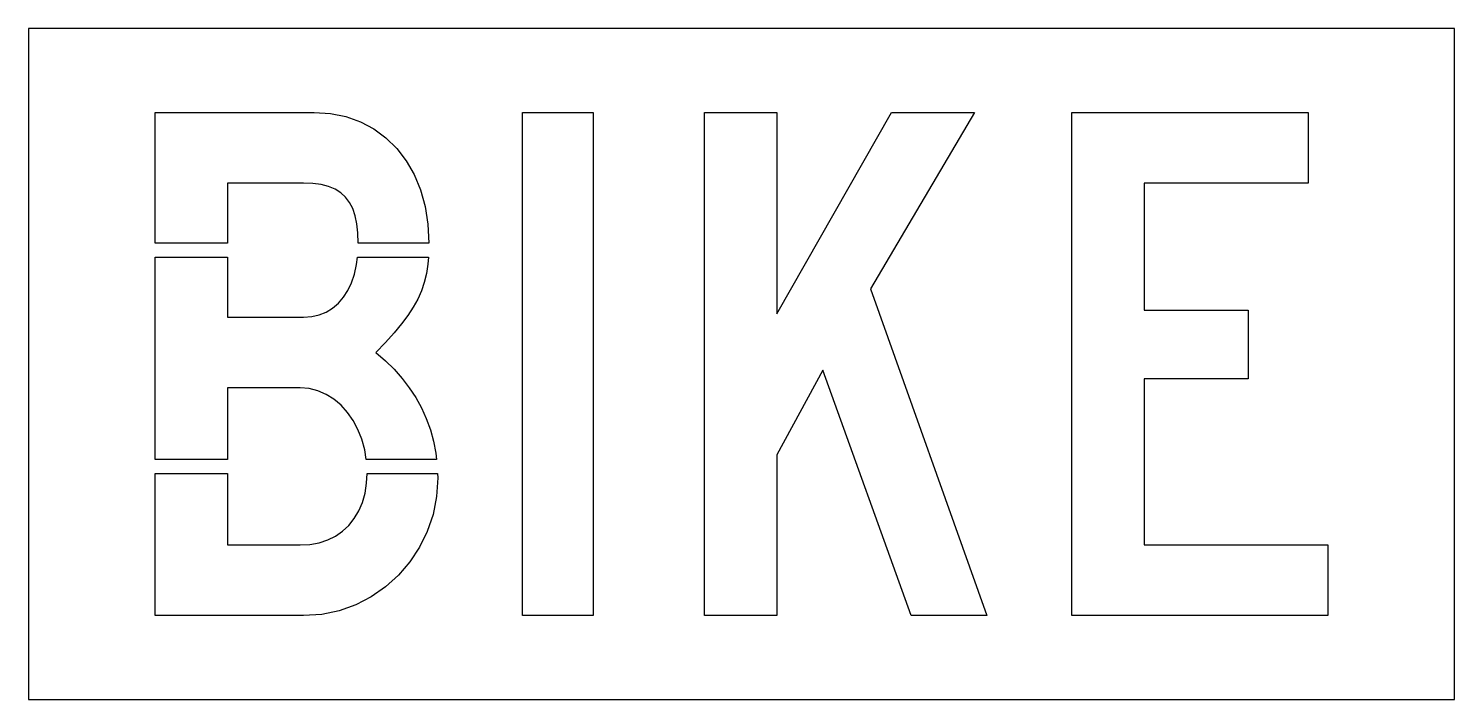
# Model space of a CAD drawing. Extents: x 0 to 51, y 0 to 24.
import ezdxf

# ---------------------------------------------------------------- set-up
doc = ezdxf.new("R2010")
doc.units = 0
doc.layers.add('CUT', color=7, linetype='Continuous')
doc.layers.add('OUTSIDE', color=1, linetype='Continuous')

msp = doc.modelspace()

# ---------------------------------------------------------------- linework, layer by layer
at = {"layer": 'CUT'}
for points in [[(11.6841, 17.301), (11.5959, 17.5566), (11.4807, 17.778), (11.3367, 17.9688), (11.1657, 18.1272), (10.9623, 18.2532), (10.7301, 18.3522), (10.4655, 18.4206), (10.1685, 18.4602), (9.8373, 18.4728), (7.1211, 18.4728), (7.1211, 16.3244), (4.5327, 16.3244), (4.5327, 21), (10.2171, 21), (10.8021, 20.9604), (11.3547, 20.847), (11.8695, 20.6598), (12.3465, 20.406), (12.7821, 20.0856), (13.1691, 19.7058), (13.5075, 19.2666), (13.7901, 18.7734), (14.0169, 18.2298), (14.1843, 17.6376), (14.2869, 17.0022), (14.3211, 16.3272), (14.321, 16.3244), (11.7956, 16.3244), (11.7957, 16.3272), (11.7831, 16.6872), (11.7471, 17.0112)], [(20.1945, 3), (17.6691, 3), (17.6691, 21), (20.1945, 21)], [(26.7627, 3), (24.1743, 3), (24.1743, 21), (26.7627, 21), (26.7627, 13.8), (30.8685, 21), (33.8367, 21), (30.1107, 14.6838), (34.2795, 3), (31.5633, 3), (28.4061, 11.7786), (26.7627, 8.7474)], [(45.7725, 21), (45.7725, 18.4728), (39.8991, 18.4728), (39.8991, 13.926), (43.6251, 13.926), (43.6251, 11.4636), (39.8991, 11.4636), (39.8991, 5.5272), (46.4673, 5.5272), (46.4673, 3), (37.3107, 3), (37.3107, 21)], [(11.1783, 10.5258), (10.9227, 10.74), (10.6455, 10.9128), (10.3503, 11.0406), (10.0371, 11.1198), (9.7113, 11.1468), (7.1211, 11.1468), (7.1211, 8.588), (4.5327, 8.588), (4.5327, 15.8224), (7.1211, 15.8224), (7.1211, 13.674), (9.8373, 13.674), (10.1289, 13.6938), (10.3989, 13.7568), (10.6491, 13.8576), (10.8777, 13.9962), (11.0847, 14.1726), (11.2665, 14.385), (11.4231, 14.6298), (11.5545, 14.9088), (11.6589, 15.2184), (11.7345, 15.5604), (11.7665, 15.8224), (14.3027, 15.8224), (14.2815, 15.5712), (14.2293, 15.2346), (14.1537, 14.9178), (14.0511, 14.6154), (13.9197, 14.3202), (13.7577, 14.0286), (13.5633, 13.7352), (13.3365, 13.431), (13.0719, 13.1124), (12.7695, 12.774), (12.4275, 12.4104), (12.7623, 12.1188), (13.0737, 11.811), (13.3581, 11.487), (13.6173, 11.1504), (13.8495, 10.7958), (14.0529, 10.4286), (14.2275, 10.047), (14.3733, 9.651), (14.4867, 9.2406), (14.5695, 8.8158), (14.5957, 8.588), (12.0805, 8.588), (12.0261, 8.9328), (11.9235, 9.309), (11.7831, 9.66), (11.6121, 9.9822), (11.4087, 10.2702)], [(11.7057, 3.387), (11.1135, 3.1764), (10.4889, 3.045), (9.8373, 3), (4.5327, 3), (4.5327, 8.086), (7.1211, 8.086), (7.1211, 5.5272), (9.7113, 5.5272), (10.0641, 5.547), (10.3935, 5.6082), (10.6995, 5.709), (10.9785, 5.8476), (11.2323, 6.0204), (11.4555, 6.2292), (11.6499, 6.4704), (11.8119, 6.7422), (11.9397, 7.0446), (12.0351, 7.3758), (12.0909, 7.734), (12.1092, 8.086), (14.6315, 8.086), (14.6379, 7.9266), (14.5929, 7.2588), (14.4669, 6.618), (14.2599, 6.0114), (13.9827, 5.4426), (13.6371, 4.9188), (13.2321, 4.4454), (12.7713, 4.0278), (12.2601, 3.6732)]]:
    msp.add_lwpolyline(points, close=True, dxfattribs=at)
at = {"layer": 'OUTSIDE'}
msp.add_lwpolyline([(0, 0), (51, 0), (51, 24), (0, 24)], close=True, dxfattribs=at)

doc.saveas('drawing.dxf')
